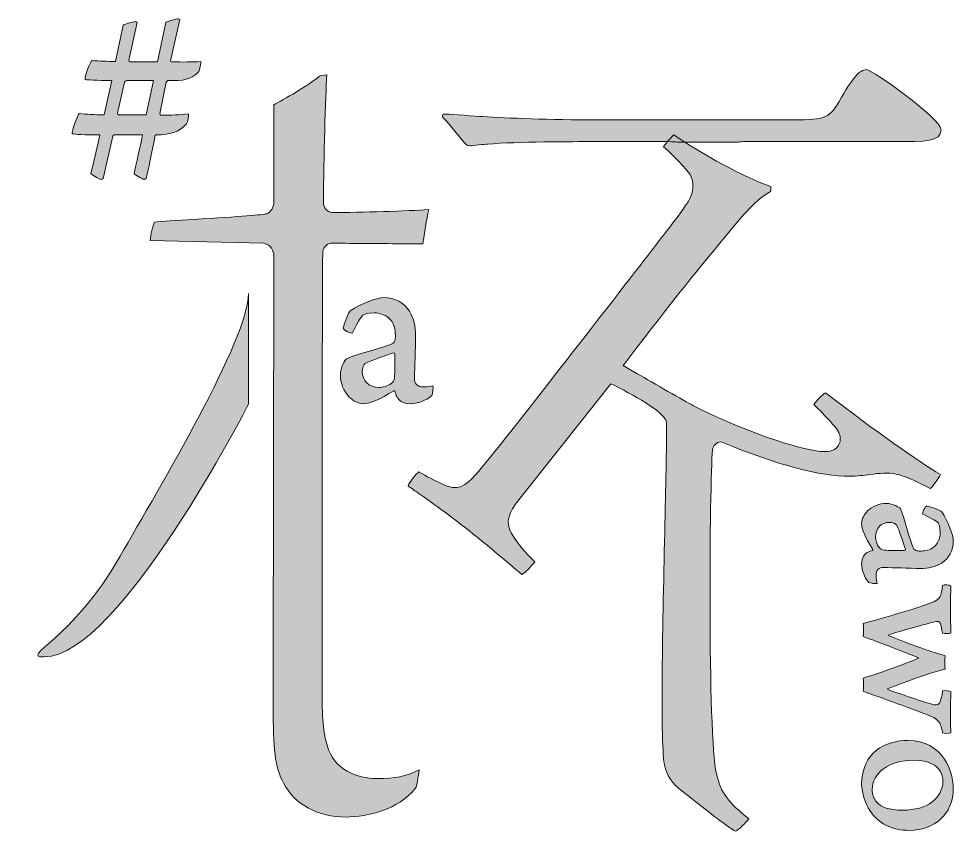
# Model space of a CAD drawing. Header units: inches. Extents: x 60.8 to 149.6, y 109.1 to 186.3.
import ezdxf

# ---------------------------------------------------------------- set-up
doc = ezdxf.new("R2010")
doc.units = ezdxf.units.IN
doc.header["$MEASUREMENT"] = 0
doc.layers.add('レイヤー 2', color=7, linetype='Continuous')

# ---------------------------------------------------------------- blocks, each defined once
blk = doc.blocks.new('block 5')
at = {"layer": 'レイヤー 2', "true_color": 0x676767}
h = blk.add_hatch(color=251, dxfattribs=at)
h.dxf.hatch_style = 2
edge = h.paths.add_edge_path()
edge.add_spline(control_points=[(96.324, 157.503), (95.953, 158.087), (95.229, 158.366), (94.599, 158.366), (93.97, 158.366), (93.619, 158.203), (93.549, 158.133), (93.269, 157.9), (92.896, 157.106), (92.569, 156.453), (92.478, 156.336), (91.636, 156.733), (91.683, 156.943), (91.777, 157.339), (92.15, 158.414), (92.335, 158.553), (93.339, 159.206), (94.902, 159.812), (95.509, 159.812), (96.604, 159.812), (97.445, 159.3), (97.958, 158.53), (98.401, 157.806), (98.54, 157.106), (98.54, 156.174), (98.54, 154.984), (98.448, 153.165), (98.448, 152.185), (98.448, 151.65), (98.657, 151.322), (99.357, 151.322), (99.706, 151.322), (99.894, 151.368), (100.197, 151.439), (100.22, 151.322), (100.175, 150.622), (100.081, 150.529), (99.52, 149.968), (98.633, 149.735), (98.051, 149.735), (97.327, 149.735), (96.908, 150.064), (96.768, 150.413), (96.675, 150.552), (96.628, 150.763), (96.581, 150.925), (96.581, 150.949), (96.487, 150.971), (96.465, 150.949), (95.135, 150.132), (94.271, 149.735), (93.549, 149.735), (93.105, 149.735), (92.615, 150.016), (92.218, 150.389), (91.708, 150.925), (91.403, 151.672), (91.403, 152.489), (91.403, 153.142), (91.846, 153.888), (91.941, 153.98), (92.827, 154.425), (95.462, 154.984), (96.419, 155.475), (96.465, 155.497), (96.558, 155.637), (96.581, 155.708), (96.629, 155.846), (96.629, 156.058), (96.629, 156.104), (96.629, 156.547), (96.604, 157.06), (96.324, 157.503)], knot_values=[0, 0, 0, 0, 1, 1, 1, 2, 2, 2, 3, 3, 3, 4, 4, 4, 5, 5, 5, 6, 6, 6, 7, 7, 7, 8, 8, 8, 9, 9, 9, 10, 10, 10, 11, 11, 11, 12, 12, 12, 13, 13, 13, 14, 14, 14, 15, 15, 15, 16, 16, 16, 17, 17, 17, 18, 18, 18, 19, 19, 19, 20, 20, 20, 21, 21, 21, 22, 22, 22, 23, 23, 23, 24, 24, 24, 24], degree=3, periodic=1)
edge = h.paths.add_edge_path()
edge.add_spline(control_points=[(96.441, 154.563), (95.789, 154.308), (94.297, 153.864), (93.761, 153.561), (93.644, 153.515), (93.48, 153.072), (93.48, 152.791), (93.48, 151.929), (94.086, 151.275), (95.113, 151.275), (95.392, 151.275), (95.928, 151.415), (96.232, 151.65), (96.441, 151.788), (96.488, 151.952), (96.535, 152.232), (96.582, 152.536), (96.582, 154.028), (96.582, 154.446), (96.582, 154.472), (96.513, 154.589), (96.441, 154.563)], knot_values=[0, 0, 0, 0, 1, 1, 1, 2, 2, 2, 3, 3, 3, 4, 4, 4, 5, 5, 5, 6, 6, 6, 7, 7, 7, 7], degree=3, periodic=1)
at = {"layer": 'レイヤー 2', "lineweight": 0}
for points, knots in [([(96.324, 157.503), (95.953, 158.087), (95.229, 158.366), (94.599, 158.366), (93.97, 158.366), (93.619, 158.203), (93.549, 158.133), (93.269, 157.9), (92.896, 157.106), (92.569, 156.453), (92.478, 156.336), (91.636, 156.733), (91.683, 156.943), (91.777, 157.339), (92.15, 158.414), (92.335, 158.553), (93.339, 159.206), (94.902, 159.812), (95.509, 159.812), (96.604, 159.812), (97.445, 159.3), (97.958, 158.53), (98.401, 157.806), (98.54, 157.106), (98.54, 156.174), (98.54, 154.984), (98.448, 153.165), (98.448, 152.185), (98.448, 151.65), (98.657, 151.322), (99.357, 151.322), (99.706, 151.322), (99.894, 151.368), (100.197, 151.439), (100.22, 151.322), (100.175, 150.622), (100.081, 150.529), (99.52, 149.968), (98.633, 149.735), (98.051, 149.735), (97.327, 149.735), (96.908, 150.064), (96.768, 150.413), (96.675, 150.552), (96.628, 150.763), (96.581, 150.925), (96.581, 150.949), (96.487, 150.971), (96.465, 150.949), (95.135, 150.132), (94.271, 149.735), (93.549, 149.735), (93.105, 149.735), (92.615, 150.016), (92.218, 150.389), (91.708, 150.925), (91.403, 151.672), (91.403, 152.489), (91.403, 153.142), (91.846, 153.888), (91.941, 153.98), (92.827, 154.425), (95.462, 154.984), (96.419, 155.475), (96.465, 155.497), (96.558, 155.637), (96.581, 155.708), (96.629, 155.846), (96.629, 156.058), (96.629, 156.104), (96.629, 156.547), (96.604, 157.06), (96.324, 157.503)], [0, 0, 0, 0, 1, 1, 1, 2, 2, 2, 3, 3, 3, 4, 4, 4, 5, 5, 5, 6, 6, 6, 7, 7, 7, 8, 8, 8, 9, 9, 9, 10, 10, 10, 11, 11, 11, 12, 12, 12, 13, 13, 13, 14, 14, 14, 15, 15, 15, 16, 16, 16, 17, 17, 17, 18, 18, 18, 19, 19, 19, 20, 20, 20, 21, 21, 21, 22, 22, 22, 23, 23, 23, 24, 24, 24, 24]), ([(96.441, 154.563), (95.789, 154.308), (94.297, 153.864), (93.761, 153.561), (93.644, 153.515), (93.48, 153.072), (93.48, 152.791), (93.48, 151.929), (94.086, 151.275), (95.113, 151.275), (95.392, 151.275), (95.928, 151.415), (96.232, 151.65), (96.441, 151.788), (96.488, 151.952), (96.535, 152.232), (96.582, 152.536), (96.582, 154.028), (96.582, 154.446), (96.582, 154.472), (96.513, 154.589), (96.441, 154.563)], [0, 0, 0, 0, 1, 1, 1, 2, 2, 2, 3, 3, 3, 4, 4, 4, 5, 5, 5, 6, 6, 6, 7, 7, 7, 7])]:
    blk.add_open_spline(points, degree=3, knots=knots, dxfattribs=at)
blk = doc.blocks.new('block 6')
at = {"layer": 'レイヤー 2', "true_color": 0x676767}
h = blk.add_hatch(color=251, dxfattribs=at)
h.dxf.hatch_style = 2
edge = h.paths.add_edge_path()
edge.add_spline(control_points=[(74.836, 185.948), (74.917, 186.028), (75.857, 186.27), (75.992, 186.297), (76.018, 186.297), (76.125, 186.244), (76.153, 186.216), (76.153, 186.216), (75.267, 182.297), (75.267, 182.297), (75.267, 182.242), (75.32, 182.189), (75.374, 182.189), (76.422, 182.189), (77.441, 182.162), (78.141, 182.242), (78.166, 182.135), (78.032, 181.41), (77.953, 181.276), (77.199, 180.47), (76.501, 180.416), (75.024, 180.416), (74.971, 180.416), (74.891, 180.336), (74.863, 180.282), (74.863, 180.282), (74.246, 177.275), (74.246, 177.275), (74.246, 177.22), (74.3, 177.14), (74.353, 177.14), (75.321, 177.14), (76.206, 177.14), (76.985, 177.275), (77.011, 177.195), (76.904, 176.469), (76.798, 176.309), (76.018, 175.476), (75.239, 175.288), (73.897, 175.26), (73.843, 175.26), (73.79, 175.179), (73.79, 175.126), (73.575, 173.999), (73.092, 171.663), (72.957, 171.126), (72.93, 171.044), (72.796, 171.044), (72.742, 171.044), (72.662, 171.044), (71.83, 171.5), (71.802, 171.582), (71.964, 172.333), (72.446, 174.402), (72.608, 175.26), (72.608, 175.26), (69.923, 175.26), (69.923, 175.26), (69.869, 175.26), (69.789, 175.206), (69.789, 175.153), (69.789, 175.153), (68.875, 171.125), (68.875, 171.125), (68.849, 171.07), (68.687, 171.018), (68.66, 171.018), (68.499, 171.07), (67.749, 171.5), (67.694, 171.581), (67.963, 172.656), (68.31, 174.105), (68.554, 175.259), (67.05, 175.259), (66.191, 175.314), (65.922, 175.368), (65.842, 175.556), (66.458, 177.22), (66.593, 177.301), (67.238, 177.22), (68.071, 177.167), (68.957, 177.167), (68.957, 177.167), (69.681, 180.416), (69.681, 180.416), (69.064, 180.416), (67.453, 180.469), (67.157, 180.524), (67.076, 180.765), (67.613, 182.242), (67.829, 182.322), (68.499, 182.268), (69.252, 182.242), (70.03, 182.242), (70.03, 182.242), (70.755, 185.679), (70.755, 185.679), (70.755, 185.732), (71.777, 186.028), (71.883, 186.028), (71.91, 186.028), (72.071, 185.974), (72.098, 185.921), (72.098, 185.921), (71.32, 182.35), (71.32, 182.35), (71.32, 182.269), (71.373, 182.242), (71.427, 182.215), (71.427, 182.215), (74.031, 182.188), (74.031, 182.188), (74.031, 182.188), (74.836, 185.948), (74.836, 185.948)], knot_values=[0, 0, 0, 0, 1, 1, 1, 2, 2, 2, 3, 3, 3, 4, 4, 4, 5, 5, 5, 6, 6, 6, 7, 7, 7, 8, 8, 8, 9, 9, 9, 10, 10, 10, 11, 11, 11, 12, 12, 12, 13, 13, 13, 14, 14, 14, 15, 15, 15, 16, 16, 16, 17, 17, 17, 18, 18, 18, 19, 19, 19, 20, 20, 20, 21, 21, 21, 22, 22, 22, 23, 23, 23, 24, 24, 24, 25, 25, 25, 26, 26, 26, 27, 27, 27, 28, 28, 28, 29, 29, 29, 30, 30, 30, 31, 31, 31, 32, 32, 32, 33, 33, 33, 34, 34, 34, 35, 35, 35, 36, 36, 36, 37, 37, 37, 38, 38, 38, 38], degree=3, periodic=1)
edge = h.paths.add_edge_path()
edge.add_spline(control_points=[(71.104, 180.416), (71.023, 180.416), (70.916, 180.309), (70.89, 180.255), (70.89, 180.255), (70.245, 177.328), (70.245, 177.328), (70.245, 177.301), (70.272, 177.167), (70.326, 177.167), (70.326, 177.167), (72.957, 177.167), (72.957, 177.167), (72.957, 177.167), (73.656, 180.416), (73.656, 180.416), (73.656, 180.416), (71.104, 180.416), (71.104, 180.416), (71.104, 180.416), (71.104, 180.416), (71.104, 180.416)], knot_values=[0, 0, 0, 0, 1, 1, 1, 2, 2, 2, 3, 3, 3, 4, 4, 4, 5, 5, 5, 6, 6, 6, 7, 7, 7, 7], degree=3, periodic=1)
at = {"layer": 'レイヤー 2', "lineweight": 0}
for points, knots in [([(74.836, 185.948), (74.917, 186.028), (75.857, 186.27), (75.992, 186.297), (76.018, 186.297), (76.125, 186.244), (76.153, 186.216), (76.153, 186.216), (75.267, 182.297), (75.267, 182.297), (75.267, 182.242), (75.32, 182.189), (75.374, 182.189), (76.422, 182.189), (77.441, 182.162), (78.141, 182.242), (78.166, 182.135), (78.032, 181.41), (77.953, 181.276), (77.199, 180.47), (76.501, 180.416), (75.024, 180.416), (74.971, 180.416), (74.891, 180.336), (74.863, 180.282), (74.863, 180.282), (74.246, 177.275), (74.246, 177.275), (74.246, 177.22), (74.3, 177.14), (74.353, 177.14), (75.321, 177.14), (76.206, 177.14), (76.985, 177.275), (77.011, 177.195), (76.904, 176.469), (76.798, 176.309), (76.018, 175.476), (75.239, 175.288), (73.897, 175.26), (73.843, 175.26), (73.79, 175.179), (73.79, 175.126), (73.575, 173.999), (73.092, 171.663), (72.957, 171.126), (72.93, 171.044), (72.796, 171.044), (72.742, 171.044), (72.662, 171.044), (71.83, 171.5), (71.802, 171.582), (71.964, 172.333), (72.446, 174.402), (72.608, 175.26), (72.608, 175.26), (69.923, 175.26), (69.923, 175.26), (69.869, 175.26), (69.789, 175.206), (69.789, 175.153), (69.789, 175.153), (68.875, 171.125), (68.875, 171.125), (68.849, 171.07), (68.687, 171.018), (68.66, 171.018), (68.499, 171.07), (67.749, 171.5), (67.694, 171.581), (67.963, 172.656), (68.31, 174.105), (68.554, 175.259), (67.05, 175.259), (66.191, 175.314), (65.922, 175.368), (65.842, 175.556), (66.458, 177.22), (66.593, 177.301), (67.238, 177.22), (68.071, 177.167), (68.957, 177.167), (68.957, 177.167), (69.681, 180.416), (69.681, 180.416), (69.064, 180.416), (67.453, 180.469), (67.157, 180.524), (67.076, 180.765), (67.613, 182.242), (67.829, 182.322), (68.499, 182.268), (69.252, 182.242), (70.03, 182.242), (70.03, 182.242), (70.755, 185.679), (70.755, 185.679), (70.755, 185.732), (71.777, 186.028), (71.883, 186.028), (71.91, 186.028), (72.071, 185.974), (72.098, 185.921), (72.098, 185.921), (71.32, 182.35), (71.32, 182.35), (71.32, 182.269), (71.373, 182.242), (71.427, 182.215), (71.427, 182.215), (74.031, 182.188), (74.031, 182.188), (74.031, 182.188), (74.836, 185.948), (74.836, 185.948)], [0, 0, 0, 0, 1, 1, 1, 2, 2, 2, 3, 3, 3, 4, 4, 4, 5, 5, 5, 6, 6, 6, 7, 7, 7, 8, 8, 8, 9, 9, 9, 10, 10, 10, 11, 11, 11, 12, 12, 12, 13, 13, 13, 14, 14, 14, 15, 15, 15, 16, 16, 16, 17, 17, 17, 18, 18, 18, 19, 19, 19, 20, 20, 20, 21, 21, 21, 22, 22, 22, 23, 23, 23, 24, 24, 24, 25, 25, 25, 26, 26, 26, 27, 27, 27, 28, 28, 28, 29, 29, 29, 30, 30, 30, 31, 31, 31, 32, 32, 32, 33, 33, 33, 34, 34, 34, 35, 35, 35, 36, 36, 36, 37, 37, 37, 38, 38, 38, 38]), ([(71.104, 180.416), (71.023, 180.416), (70.916, 180.309), (70.89, 180.255), (70.89, 180.255), (70.245, 177.328), (70.245, 177.328), (70.245, 177.301), (70.272, 177.167), (70.326, 177.167), (70.326, 177.167), (72.957, 177.167), (72.957, 177.167), (72.957, 177.167), (73.656, 180.416), (73.656, 180.416), (73.656, 180.416), (71.104, 180.416), (71.104, 180.416), (71.104, 180.416), (71.104, 180.416), (71.104, 180.416)], [0, 0, 0, 0, 1, 1, 1, 2, 2, 2, 3, 3, 3, 4, 4, 4, 5, 5, 5, 6, 6, 6, 7, 7, 7, 7])]:
    blk.add_open_spline(points, degree=3, knots=knots, dxfattribs=at)
blk = doc.blocks.new('block 8')
at = {"layer": 'レイヤー 2', "true_color": 0x676767}
h = blk.add_hatch(color=251, dxfattribs=at)
h.dxf.hatch_style = 2
edge = h.paths.add_edge_path()
edge.add_spline(control_points=[(147.634, 136.009), (148.138, 136.331), (148.381, 136.955), (148.381, 137.499), (148.381, 138.043), (148.24, 138.347), (148.18, 138.407), (147.978, 138.65), (147.292, 138.97), (146.726, 139.253), (146.628, 139.335), (146.97, 140.058), (147.15, 140.019), (147.493, 139.939), (148.421, 139.616), (148.541, 139.456), (149.106, 138.589), (149.63, 137.237), (149.63, 136.713), (149.63, 135.766), (149.185, 135.04), (148.523, 134.596), (147.898, 134.214), (147.292, 134.093), (146.486, 134.093), (145.458, 134.093), (143.885, 134.173), (143.037, 134.173), (142.575, 134.173), (142.294, 133.994), (142.294, 133.387), (142.294, 133.086), (142.332, 132.924), (142.394, 132.663), (142.294, 132.641), (141.689, 132.681), (141.608, 132.763), (141.125, 133.246), (140.923, 134.013), (140.923, 134.516), (140.923, 135.142), (141.205, 135.504), (141.507, 135.626), (141.627, 135.706), (141.81, 135.745), (141.951, 135.788), (141.971, 135.788), (141.99, 135.868), (141.971, 135.888), (141.266, 137.039), (140.923, 137.781), (140.923, 138.408), (140.923, 138.792), (141.165, 139.214), (141.487, 139.556), (141.951, 139.998), (142.596, 140.263), (143.302, 140.263), (143.867, 140.263), (144.51, 139.879), (144.591, 139.799), (144.976, 139.032), (145.458, 136.755), (145.882, 135.929), (145.901, 135.888), (146.022, 135.805), (146.083, 135.789), (146.203, 135.745), (146.384, 135.745), (146.425, 135.745), (146.808, 135.744), (147.252, 135.766), (147.634, 136.009)], knot_values=[0, 0, 0, 0, 1, 1, 1, 2, 2, 2, 3, 3, 3, 4, 4, 4, 5, 5, 5, 6, 6, 6, 7, 7, 7, 8, 8, 8, 9, 9, 9, 10, 10, 10, 11, 11, 11, 12, 12, 12, 13, 13, 13, 14, 14, 14, 15, 15, 15, 16, 16, 16, 17, 17, 17, 18, 18, 18, 19, 19, 19, 20, 20, 20, 21, 21, 21, 22, 22, 22, 23, 23, 23, 24, 24, 24, 24], degree=3, periodic=1)
edge = h.paths.add_edge_path()
edge.add_spline(control_points=[(145.095, 135.909), (144.873, 136.472), (144.491, 137.762), (144.227, 138.225), (144.187, 138.324), (143.804, 138.468), (143.563, 138.468), (142.818, 138.468), (142.253, 137.943), (142.253, 137.057), (142.253, 136.815), (142.373, 136.351), (142.575, 136.086), (142.695, 135.909), (142.836, 135.868), (143.08, 135.827), (143.34, 135.788), (144.632, 135.788), (144.994, 135.788), (145.013, 135.787), (145.117, 135.848), (145.095, 135.909)], knot_values=[0, 0, 0, 0, 1, 1, 1, 2, 2, 2, 3, 3, 3, 4, 4, 4, 5, 5, 5, 6, 6, 6, 7, 7, 7, 7], degree=3, periodic=1)
h = blk.add_hatch(color=251, dxfattribs=at)
h.dxf.hatch_style = 2
edge = h.paths.add_edge_path()
edge.add_spline(control_points=[(149.409, 132.418), (149.409, 132.098), (149.348, 131.129), (149.348, 130.302), (149.348, 129.515), (149.388, 128.386), (149.409, 127.985), (149.327, 127.883), (148.763, 127.864), (148.603, 127.944), (148.541, 128.267), (148.462, 128.731), (148.421, 128.871), (148.32, 129.073), (148.138, 129.073), (148.038, 129.054), (147.111, 128.853), (144.369, 128.085), (143.482, 127.784), (143.461, 127.762), (143.461, 127.723), (143.502, 127.701), (144.976, 127.097), (147.372, 126.211), (148.843, 125.786), (148.806, 125.465), (148.824, 124.798), (148.864, 124.535), (148.34, 124.417), (147.775, 124.237), (147.131, 124.033), (145.64, 123.531), (143.847, 122.844), (143.401, 122.683), (143.401, 122.642), (143.382, 122.622), (143.423, 122.581), (144.51, 122.2), (147.171, 121.273), (147.818, 121.151), (148.119, 121.129), (148.259, 121.091), (148.4, 121.474), (148.481, 121.734), (148.541, 121.935), (148.603, 122.462), (148.806, 122.52), (149.287, 122.482), (149.409, 122.36), (149.409, 122.057), (149.348, 121.008), (149.348, 120.547), (149.348, 119.537), (149.369, 118.872), (149.409, 118.49), (149.268, 118.388), (148.745, 118.408), (148.603, 118.49), (148.541, 118.891), (148.501, 118.995), (148.421, 119.216), (148.219, 119.719), (147.876, 119.879), (147.493, 120.062), (146.325, 120.525), (142.394, 121.957), (141.063, 122.421), (141.124, 122.744), (141.104, 123.429), (141.063, 123.672), (142.351, 124.033), (145.819, 125.325), (146.285, 125.546), (146.324, 125.565), (146.285, 125.645), (146.264, 125.645), (144.954, 126.128), (142.755, 127.036), (141.063, 127.621), (141.104, 127.905), (141.124, 128.588), (141.063, 128.871), (142.656, 129.275), (146.163, 130.302), (147.332, 130.768), (147.996, 131.006), (148.299, 131.149), (148.441, 131.552), (148.501, 131.792), (148.562, 132.076), (148.603, 132.46), (148.745, 132.581), (149.287, 132.539), (149.409, 132.418)], knot_values=[0, 0, 0, 0, 1, 1, 1, 2, 2, 2, 3, 3, 3, 4, 4, 4, 5, 5, 5, 6, 6, 6, 7, 7, 7, 8, 8, 8, 9, 9, 9, 10, 10, 10, 11, 11, 11, 12, 12, 12, 13, 13, 13, 14, 14, 14, 15, 15, 15, 16, 16, 16, 17, 17, 17, 18, 18, 18, 19, 19, 19, 20, 20, 20, 21, 21, 21, 22, 22, 22, 23, 23, 23, 24, 24, 24, 25, 25, 25, 26, 26, 26, 27, 27, 27, 28, 28, 28, 29, 29, 29, 30, 30, 30, 31, 31, 31, 31], degree=3, periodic=1)
h = blk.add_hatch(color=251, dxfattribs=at)
h.dxf.hatch_style = 2
edge = h.paths.add_edge_path()
edge.add_spline(control_points=[(145.479, 109.214), (143.825, 109.214), (142.515, 109.86), (141.689, 111.108), (141.326, 111.692), (140.923, 112.722), (140.923, 113.589), (140.923, 116.633), (143.199, 117.761), (145.337, 117.761), (146.971, 117.761), (148.078, 117.035), (148.806, 115.968), (149.269, 115.22), (149.63, 114.215), (149.63, 113.205), (149.63, 110.726), (147.775, 109.214), (145.479, 109.214)], knot_values=[0, 0, 0, 0, 1, 1, 1, 2, 2, 2, 3, 3, 3, 4, 4, 4, 5, 5, 5, 6, 6, 6, 6], degree=3, periodic=1)
edge = h.paths.add_edge_path()
edge.add_spline(control_points=[(148.381, 114.836), (148.057, 115.361), (147.372, 115.869), (145.882, 115.869), (143.461, 115.869), (141.93, 114.638), (141.93, 113.084), (141.93, 112.642), (142.052, 112.239), (142.352, 111.894), (142.738, 111.433), (143.522, 111.129), (144.812, 111.129), (147.191, 111.129), (148.642, 112.3), (148.642, 113.912), (148.642, 114.232), (148.562, 114.577), (148.381, 114.836)], knot_values=[0, 0, 0, 0, 1, 1, 1, 2, 2, 2, 3, 3, 3, 4, 4, 4, 5, 5, 5, 6, 6, 6, 6], degree=3, periodic=1)
at = {"layer": 'レイヤー 2', "lineweight": 0}
for points, knots in [([(147.634, 136.009), (148.138, 136.331), (148.381, 136.955), (148.381, 137.499), (148.381, 138.043), (148.24, 138.347), (148.18, 138.407), (147.978, 138.65), (147.292, 138.97), (146.726, 139.253), (146.628, 139.335), (146.97, 140.058), (147.15, 140.019), (147.493, 139.939), (148.421, 139.616), (148.541, 139.456), (149.106, 138.589), (149.63, 137.237), (149.63, 136.713), (149.63, 135.766), (149.185, 135.04), (148.523, 134.596), (147.898, 134.214), (147.292, 134.093), (146.486, 134.093), (145.458, 134.093), (143.885, 134.173), (143.037, 134.173), (142.575, 134.173), (142.294, 133.994), (142.294, 133.387), (142.294, 133.086), (142.332, 132.924), (142.394, 132.663), (142.294, 132.641), (141.689, 132.681), (141.608, 132.763), (141.125, 133.246), (140.923, 134.013), (140.923, 134.516), (140.923, 135.142), (141.205, 135.504), (141.507, 135.626), (141.627, 135.706), (141.81, 135.745), (141.951, 135.788), (141.971, 135.788), (141.99, 135.868), (141.971, 135.888), (141.266, 137.039), (140.923, 137.781), (140.923, 138.408), (140.923, 138.792), (141.165, 139.214), (141.487, 139.556), (141.951, 139.998), (142.596, 140.263), (143.302, 140.263), (143.867, 140.263), (144.51, 139.879), (144.591, 139.799), (144.976, 139.032), (145.458, 136.755), (145.882, 135.929), (145.901, 135.888), (146.022, 135.805), (146.083, 135.789), (146.203, 135.745), (146.384, 135.745), (146.425, 135.745), (146.808, 135.744), (147.252, 135.766), (147.634, 136.009)], [0, 0, 0, 0, 1, 1, 1, 2, 2, 2, 3, 3, 3, 4, 4, 4, 5, 5, 5, 6, 6, 6, 7, 7, 7, 8, 8, 8, 9, 9, 9, 10, 10, 10, 11, 11, 11, 12, 12, 12, 13, 13, 13, 14, 14, 14, 15, 15, 15, 16, 16, 16, 17, 17, 17, 18, 18, 18, 19, 19, 19, 20, 20, 20, 21, 21, 21, 22, 22, 22, 23, 23, 23, 24, 24, 24, 24]), ([(145.095, 135.909), (144.873, 136.472), (144.491, 137.762), (144.227, 138.225), (144.187, 138.324), (143.804, 138.468), (143.563, 138.468), (142.818, 138.468), (142.253, 137.943), (142.253, 137.057), (142.253, 136.815), (142.373, 136.351), (142.575, 136.086), (142.695, 135.909), (142.836, 135.868), (143.08, 135.827), (143.34, 135.788), (144.632, 135.788), (144.994, 135.788), (145.013, 135.787), (145.117, 135.848), (145.095, 135.909)], [0, 0, 0, 0, 1, 1, 1, 2, 2, 2, 3, 3, 3, 4, 4, 4, 5, 5, 5, 6, 6, 6, 7, 7, 7, 7]), ([(149.409, 132.418), (149.409, 132.098), (149.348, 131.129), (149.348, 130.302), (149.348, 129.515), (149.388, 128.386), (149.409, 127.985), (149.327, 127.883), (148.763, 127.864), (148.603, 127.944), (148.541, 128.267), (148.462, 128.731), (148.421, 128.871), (148.32, 129.073), (148.138, 129.073), (148.038, 129.054), (147.111, 128.853), (144.369, 128.085), (143.482, 127.784), (143.461, 127.762), (143.461, 127.723), (143.502, 127.701), (144.976, 127.097), (147.372, 126.211), (148.843, 125.786), (148.806, 125.465), (148.824, 124.798), (148.864, 124.535), (148.34, 124.417), (147.775, 124.237), (147.131, 124.033), (145.64, 123.531), (143.847, 122.844), (143.401, 122.683), (143.401, 122.642), (143.382, 122.622), (143.423, 122.581), (144.51, 122.2), (147.171, 121.273), (147.818, 121.151), (148.119, 121.129), (148.259, 121.091), (148.4, 121.474), (148.481, 121.734), (148.541, 121.935), (148.603, 122.462), (148.806, 122.52), (149.287, 122.482), (149.409, 122.36), (149.409, 122.057), (149.348, 121.008), (149.348, 120.547), (149.348, 119.537), (149.369, 118.872), (149.409, 118.49), (149.268, 118.388), (148.745, 118.408), (148.603, 118.49), (148.541, 118.891), (148.501, 118.995), (148.421, 119.216), (148.219, 119.719), (147.876, 119.879), (147.493, 120.062), (146.325, 120.525), (142.394, 121.957), (141.063, 122.421), (141.124, 122.744), (141.104, 123.429), (141.063, 123.672), (142.351, 124.033), (145.819, 125.325), (146.285, 125.546), (146.324, 125.565), (146.285, 125.645), (146.264, 125.645), (144.954, 126.128), (142.755, 127.036), (141.063, 127.621), (141.104, 127.905), (141.124, 128.588), (141.063, 128.871), (142.656, 129.275), (146.163, 130.302), (147.332, 130.768), (147.996, 131.006), (148.299, 131.149), (148.441, 131.552), (148.501, 131.792), (148.562, 132.076), (148.603, 132.46), (148.745, 132.581), (149.287, 132.539), (149.409, 132.418)], [0, 0, 0, 0, 1, 1, 1, 2, 2, 2, 3, 3, 3, 4, 4, 4, 5, 5, 5, 6, 6, 6, 7, 7, 7, 8, 8, 8, 9, 9, 9, 10, 10, 10, 11, 11, 11, 12, 12, 12, 13, 13, 13, 14, 14, 14, 15, 15, 15, 16, 16, 16, 17, 17, 17, 18, 18, 18, 19, 19, 19, 20, 20, 20, 21, 21, 21, 22, 22, 22, 23, 23, 23, 24, 24, 24, 25, 25, 25, 26, 26, 26, 27, 27, 27, 28, 28, 28, 29, 29, 29, 30, 30, 30, 31, 31, 31, 31]), ([(145.479, 109.214), (143.825, 109.214), (142.515, 109.86), (141.689, 111.108), (141.326, 111.692), (140.923, 112.722), (140.923, 113.589), (140.923, 116.633), (143.199, 117.761), (145.337, 117.761), (146.971, 117.761), (148.078, 117.035), (148.806, 115.968), (149.269, 115.22), (149.63, 114.215), (149.63, 113.205), (149.63, 110.726), (147.775, 109.214), (145.479, 109.214)], [0, 0, 0, 0, 1, 1, 1, 2, 2, 2, 3, 3, 3, 4, 4, 4, 5, 5, 5, 6, 6, 6, 6]), ([(148.381, 114.836), (148.057, 115.361), (147.372, 115.869), (145.882, 115.869), (143.461, 115.869), (141.93, 114.638), (141.93, 113.084), (141.93, 112.642), (142.052, 112.239), (142.352, 111.894), (142.738, 111.433), (143.522, 111.129), (144.812, 111.129), (147.191, 111.129), (148.642, 112.3), (148.642, 113.912), (148.642, 114.232), (148.562, 114.577), (148.381, 114.836)], [0, 0, 0, 0, 1, 1, 1, 2, 2, 2, 3, 3, 3, 4, 4, 4, 5, 5, 5, 6, 6, 6, 6])]:
    blk.add_open_spline(points, degree=3, knots=knots, dxfattribs=at)
blk = doc.blocks.new('block 7')
at = {"layer": 'レイヤー 2'}
blk.add_blockref('block 8', (0, 0), dxfattribs=at)
blk = doc.blocks.new('block 4')
at = {"layer": 'レイヤー 2', "true_color": 0x676767}
h = blk.add_hatch(color=251, dxfattribs=at)
h.dxf.hatch_style = 2
edge = h.paths.add_edge_path()
edge.add_spline(control_points=[(129.958, 174.624), (129.958, 174.624), (144.181, 174.624), (144.181, 174.624), (146.882, 174.624), (148.471, 174.624), (148.471, 175.735), (148.471, 176.849), (141.878, 181.458), (141.399, 181.458), (140.685, 181.458), (140.049, 180.661), (138.779, 178.437), (137.744, 176.688), (137.347, 176.688), (133.772, 176.688), (133.772, 176.688), (115.814, 176.688), (115.814, 176.688), (111.284, 176.688), (107.232, 176.849), (104.928, 177.006), (104.372, 177.006), (101.908, 177.245), (101.43, 177.245), (101.352, 177.245), (101.113, 177.245), (101.113, 177.087), (101.113, 176.927), (101.113, 176.927), (101.511, 176.532), (101.511, 176.532), (103.021, 174.702), (103.021, 174.702), (103.259, 174.386), (103.418, 174.225), (103.736, 174.225), (103.974, 174.225), (105.167, 174.386), (105.404, 174.386), (108.185, 174.623), (113.51, 174.623), (115.417, 174.623), (115.417, 174.623), (122.648, 174.623), (122.648, 174.623), (122.947, 174.623), (123.207, 174.604), (123.443, 174.569), (123.443, 174.569), (129.189, 174.569), (129.189, 174.569), (129.336, 174.619), (129.575, 174.624), (129.958, 174.624)], knot_values=[0, 0, 0, 0, 1, 1, 1, 2, 2, 2, 3, 3, 3, 4, 4, 4, 5, 5, 5, 6, 6, 6, 7, 7, 7, 8, 8, 8, 9, 9, 9, 10, 10, 10, 11, 11, 11, 12, 12, 12, 13, 13, 13, 14, 14, 14, 15, 15, 15, 16, 16, 16, 17, 17, 17, 18, 18, 18, 18], degree=3, periodic=1)
h = blk.add_hatch(color=251, dxfattribs=at)
h.dxf.hatch_style = 2
edge = h.paths.add_edge_path()
edge.add_spline(control_points=[(90.628, 167.888), (90.131, 167.888), (89.796, 168.389), (89.796, 168.855), (89.796, 172.988), (90.012, 178.953), (90.104, 180.953), (89.749, 180.946), (89.492, 180.892), (89.426, 180.853), (88.432, 179.985), (85.907, 178.577), (85.081, 178.126), (85.081, 178.126), (85.081, 168.855), (85.081, 168.855), (85.081, 168.381), (84.762, 167.899), (84.407, 167.782), (84.407, 167.782), (84.407, 167.781), (84.407, 167.781), (84.039, 167.659), (82.057, 167.519), (77.454, 167.231), (75.878, 167.132), (74.379, 167.039), (73.757, 166.983), (73.58, 166.636), (73.387, 165.789), (73.326, 165.223), (73.326, 165.223), (84.128, 164.97), (84.128, 164.97), (84.811, 164.84), (85.081, 164.211), (85.081, 163.804), (85.081, 162.604), (85.068, 154.585), (85.054, 145.792), (85.035, 135.117), (85.016, 123.299), (85.016, 121.151), (85.016, 116.873), (85.153, 115.285), (86.02, 113.675), (87.098, 111.646), (89.261, 110.483), (91.959, 110.483), (93.981, 110.483), (96.918, 111.199), (98.548, 113.222), (98.654, 113.408), (98.816, 114.312), (98.877, 114.955), (97.588, 114.321), (96.602, 114.134), (94.885, 114.134), (93.003, 114.134), (90.769, 114.965), (90.144, 117.298), (89.785, 118.449), (89.661, 119.879), (89.661, 122.942), (89.661, 129.4), (89.666, 161.737), (89.73, 164.149), (89.73, 164.41), (90.085, 164.97), (90.498, 164.97), (92.167, 164.97), (94.684, 164.945), (96.708, 164.926), (97.745, 164.916), (98.652, 164.909), (99.249, 164.904), (99.352, 165.92), (99.6, 167.219), (99.804, 168.169), (97.845, 168.042), (93.323, 167.888), (90.628, 167.888)], knot_values=[0, 0, 0, 0, 1, 1, 1, 2, 2, 2, 3, 3, 3, 4, 4, 4, 5, 5, 5, 6, 6, 6, 7, 7, 7, 8, 8, 8, 9, 9, 9, 10, 10, 10, 11, 11, 11, 12, 12, 12, 13, 13, 13, 14, 14, 14, 15, 15, 15, 16, 16, 16, 17, 17, 17, 18, 18, 18, 19, 19, 19, 20, 20, 20, 21, 21, 21, 22, 22, 22, 23, 23, 23, 24, 24, 24, 25, 25, 25, 26, 26, 26, 27, 27, 27, 27], degree=3, periodic=1)
h = blk.add_hatch(color=251, dxfattribs=at)
h.dxf.hatch_style = 2
edge = h.paths.add_edge_path()
edge.add_spline(control_points=[(139.805, 142.845), (140.146, 142.848), (140.476, 142.864), (140.792, 142.901), (141.117, 142.937), (141.406, 142.976), (141.67, 143.01), (143.686, 143.275), (144.472, 143.27), (147.432, 141.67), (147.655, 141.838), (148.176, 142.561), (148.401, 143), (146.272, 144.309), (142.408, 146.965), (137.492, 150.782), (137.205, 150.619), (136.622, 150.03), (136.392, 149.657), (137.329, 148.733), (138.124, 147.878), (138.547, 147.339), (138.913, 146.852), (138.924, 146.436), (138.873, 146.171), (138.803, 145.829), (138.587, 145.53), (138.278, 145.35), (138.051, 145.234), (137.79, 145.185), (137.456, 145.183), (135.139, 145.173), (128.83, 147.52), (124.946, 149.546), (124.034, 150.023), (121.159, 151.689), (119.613, 152.582), (119.613, 152.582), (118.261, 153.362), (118.261, 153.362), (118.261, 153.362), (118.609, 153.816), (118.609, 153.816), (123.424, 160.09), (124.615, 161.533), (126.59, 163.923), (127.081, 164.514), (127.619, 165.167), (128.275, 165.966), (129.65, 167.633), (130.953, 169.209), (132.264, 169.873), (132.29, 170.017), (132.309, 170.208), (132.306, 170.348), (130.03, 171.086), (125.611, 173.523), (123.085, 175.27), (122.835, 175.046), (122.328, 174.482), (122.108, 174.138), (123.192, 173.18), (124.239, 172.055), (124.636, 171.497), (125.051, 170.728), (124.972, 169.757), (124.468, 168.97), (123.835, 167.94), (122.101, 165.71), (113.763, 154.994), (113.763, 154.994), (113.372, 154.492), (113.372, 154.492), (111.238, 151.751), (105.572, 144.469), (104.217, 142.94), (103.225, 141.876), (102.49, 141.364), (101.039, 142.131), (100.339, 142.44), (99.606, 142.845), (98.859, 143.27), (98.61, 143.093), (98.005, 142.331), (97.836, 141.93), (98.104, 141.731), (98.412, 141.517), (98.79, 141.253), (99.72, 140.602), (101.123, 139.624), (103.406, 137.847), (104.998, 136.609), (106.349, 135.458), (107.334, 134.618), (107.862, 134.169), (108.305, 133.792), (108.659, 133.508), (108.949, 133.688), (109.59, 134.332), (109.87, 134.715), (108.917, 135.655), (108.271, 136.407), (107.952, 136.956), (107.025, 138.204), (107.271, 139.08), (108.02, 140.153), (108.02, 140.153), (117.096, 151.633), (117.096, 151.633), (117.096, 151.633), (117.462, 151.449), (117.462, 151.449), (119.717, 150.318), (122.403, 148.782), (122.389, 147.886), (122.407, 146.29), (122.325, 142.598), (122.231, 138.32), (122.03, 129.333), (121.756, 117.019), (122.221, 115.279), (122.276, 115.053), (122.585, 113.946), (123.57, 113.179), (123.57, 113.179), (125.166, 111.931), (125.166, 111.931), (126.839, 110.615), (128.184, 109.559), (128.934, 109.127), (129.251, 109.29), (129.914, 109.921), (130.191, 110.307), (128.293, 111.878), (127.565, 112.681), (127.131, 114.587), (126.275, 118.255), (126.484, 142.251), (126.749, 145.363), (126.822, 145.745), (127.142, 146.097), (127.515, 146.098), (127.515, 146.098), (127.737, 146.056), (127.737, 146.056), (132.894, 143.911), (136.955, 142.831), (139.805, 142.845)], knot_values=[0, 0, 0, 0, 1, 1, 1, 2, 2, 2, 3, 3, 3, 4, 4, 4, 5, 5, 5, 6, 6, 6, 7, 7, 7, 8, 8, 8, 9, 9, 9, 10, 10, 10, 11, 11, 11, 12, 12, 12, 13, 13, 13, 14, 14, 14, 15, 15, 15, 16, 16, 16, 17, 17, 17, 18, 18, 18, 19, 19, 19, 20, 20, 20, 21, 21, 21, 22, 22, 22, 23, 23, 23, 24, 24, 24, 25, 25, 25, 26, 26, 26, 27, 27, 27, 28, 28, 28, 29, 29, 29, 30, 30, 30, 31, 31, 31, 32, 32, 32, 33, 33, 33, 34, 34, 34, 35, 35, 35, 36, 36, 36, 37, 37, 37, 38, 38, 38, 39, 39, 39, 40, 40, 40, 41, 41, 41, 42, 42, 42, 43, 43, 43, 44, 44, 44, 45, 45, 45, 46, 46, 46, 47, 47, 47, 48, 48, 48, 49, 49, 49, 49], degree=3, periodic=1)
h = blk.add_hatch(color=251, dxfattribs=at)
h.dxf.hatch_style = 2
edge = h.paths.add_edge_path()
edge.add_spline(control_points=[(82.67, 160.202), (82.67, 160.202), (82.67, 149.684), (82.67, 149.684), (82.67, 149.684), (70.412, 125.744), (63.274, 125.683), (60.843, 125.661), (65.948, 127.291), (70.474, 135.241), (74.237, 141.85), (82.67, 155.835), (82.67, 160.202)], knot_values=[0, 0, 0, 0, 1, 1, 1, 2, 2, 2, 3, 3, 3, 4, 4, 4, 4], degree=3, periodic=1)
at = {"layer": 'レイヤー 2', "lineweight": 0}
for points, knots in [([(129.958, 174.624), (129.958, 174.624), (144.181, 174.624), (144.181, 174.624), (146.882, 174.624), (148.471, 174.624), (148.471, 175.735), (148.471, 176.849), (141.878, 181.458), (141.399, 181.458), (140.685, 181.458), (140.049, 180.661), (138.779, 178.437), (137.744, 176.688), (137.347, 176.688), (133.772, 176.688), (133.772, 176.688), (115.814, 176.688), (115.814, 176.688), (111.284, 176.688), (107.232, 176.849), (104.928, 177.006), (104.372, 177.006), (101.908, 177.245), (101.43, 177.245), (101.352, 177.245), (101.113, 177.245), (101.113, 177.087), (101.113, 176.927), (101.113, 176.927), (101.511, 176.532), (101.511, 176.532), (103.021, 174.702), (103.021, 174.702), (103.259, 174.386), (103.418, 174.225), (103.736, 174.225), (103.974, 174.225), (105.167, 174.386), (105.404, 174.386), (108.185, 174.623), (113.51, 174.623), (115.417, 174.623), (115.417, 174.623), (122.648, 174.623), (122.648, 174.623), (122.947, 174.623), (123.207, 174.604), (123.443, 174.569), (123.443, 174.569), (129.189, 174.569), (129.189, 174.569), (129.336, 174.619), (129.575, 174.624), (129.958, 174.624)], [0, 0, 0, 0, 1, 1, 1, 2, 2, 2, 3, 3, 3, 4, 4, 4, 5, 5, 5, 6, 6, 6, 7, 7, 7, 8, 8, 8, 9, 9, 9, 10, 10, 10, 11, 11, 11, 12, 12, 12, 13, 13, 13, 14, 14, 14, 15, 15, 15, 16, 16, 16, 17, 17, 17, 18, 18, 18, 18]), ([(90.628, 167.888), (90.131, 167.888), (89.796, 168.389), (89.796, 168.855), (89.796, 172.988), (90.012, 178.953), (90.104, 180.953), (89.749, 180.946), (89.492, 180.892), (89.426, 180.853), (88.432, 179.985), (85.907, 178.577), (85.081, 178.126), (85.081, 178.126), (85.081, 168.855), (85.081, 168.855), (85.081, 168.381), (84.762, 167.899), (84.407, 167.782), (84.407, 167.782), (84.407, 167.781), (84.407, 167.781), (84.039, 167.659), (82.057, 167.519), (77.454, 167.231), (75.878, 167.132), (74.379, 167.039), (73.757, 166.983), (73.58, 166.636), (73.387, 165.789), (73.326, 165.223), (73.326, 165.223), (84.128, 164.97), (84.128, 164.97), (84.811, 164.84), (85.081, 164.211), (85.081, 163.804), (85.081, 162.604), (85.068, 154.585), (85.054, 145.792), (85.035, 135.117), (85.016, 123.299), (85.016, 121.151), (85.016, 116.873), (85.153, 115.285), (86.02, 113.675), (87.098, 111.646), (89.261, 110.483), (91.959, 110.483), (93.981, 110.483), (96.918, 111.199), (98.548, 113.222), (98.654, 113.408), (98.816, 114.312), (98.877, 114.955), (97.588, 114.321), (96.602, 114.134), (94.885, 114.134), (93.003, 114.134), (90.769, 114.965), (90.144, 117.298), (89.785, 118.449), (89.661, 119.879), (89.661, 122.942), (89.661, 129.4), (89.666, 161.737), (89.73, 164.149), (89.73, 164.41), (90.085, 164.97), (90.498, 164.97), (92.167, 164.97), (94.684, 164.945), (96.708, 164.926), (97.745, 164.916), (98.652, 164.909), (99.249, 164.904), (99.352, 165.92), (99.6, 167.219), (99.804, 168.169), (97.845, 168.042), (93.323, 167.888), (90.628, 167.888)], [0, 0, 0, 0, 1, 1, 1, 2, 2, 2, 3, 3, 3, 4, 4, 4, 5, 5, 5, 6, 6, 6, 7, 7, 7, 8, 8, 8, 9, 9, 9, 10, 10, 10, 11, 11, 11, 12, 12, 12, 13, 13, 13, 14, 14, 14, 15, 15, 15, 16, 16, 16, 17, 17, 17, 18, 18, 18, 19, 19, 19, 20, 20, 20, 21, 21, 21, 22, 22, 22, 23, 23, 23, 24, 24, 24, 25, 25, 25, 26, 26, 26, 27, 27, 27, 27]), ([(139.805, 142.845), (140.146, 142.848), (140.476, 142.864), (140.792, 142.901), (141.117, 142.937), (141.406, 142.976), (141.67, 143.01), (143.686, 143.275), (144.472, 143.27), (147.432, 141.67), (147.655, 141.838), (148.176, 142.561), (148.401, 143), (146.272, 144.309), (142.408, 146.965), (137.492, 150.782), (137.205, 150.619), (136.622, 150.03), (136.392, 149.657), (137.329, 148.733), (138.124, 147.878), (138.547, 147.339), (138.913, 146.852), (138.924, 146.436), (138.873, 146.171), (138.803, 145.829), (138.587, 145.53), (138.278, 145.35), (138.051, 145.234), (137.79, 145.185), (137.456, 145.183), (135.139, 145.173), (128.83, 147.52), (124.946, 149.546), (124.034, 150.023), (121.159, 151.689), (119.613, 152.582), (119.613, 152.582), (118.261, 153.362), (118.261, 153.362), (118.261, 153.362), (118.609, 153.816), (118.609, 153.816), (123.424, 160.09), (124.615, 161.533), (126.59, 163.923), (127.081, 164.514), (127.619, 165.167), (128.275, 165.966), (129.65, 167.633), (130.953, 169.209), (132.264, 169.873), (132.29, 170.017), (132.309, 170.208), (132.306, 170.348), (130.03, 171.086), (125.611, 173.523), (123.085, 175.27), (122.835, 175.046), (122.328, 174.482), (122.108, 174.138), (123.192, 173.18), (124.239, 172.055), (124.636, 171.497), (125.051, 170.728), (124.972, 169.757), (124.468, 168.97), (123.835, 167.94), (122.101, 165.71), (113.763, 154.994), (113.763, 154.994), (113.372, 154.492), (113.372, 154.492), (111.238, 151.751), (105.572, 144.469), (104.217, 142.94), (103.225, 141.876), (102.49, 141.364), (101.039, 142.131), (100.339, 142.44), (99.606, 142.845), (98.859, 143.27), (98.61, 143.093), (98.005, 142.331), (97.836, 141.93), (98.104, 141.731), (98.412, 141.517), (98.79, 141.253), (99.72, 140.602), (101.123, 139.624), (103.406, 137.847), (104.998, 136.609), (106.349, 135.458), (107.334, 134.618), (107.862, 134.169), (108.305, 133.792), (108.659, 133.508), (108.949, 133.688), (109.59, 134.332), (109.87, 134.715), (108.917, 135.655), (108.271, 136.407), (107.952, 136.956), (107.025, 138.204), (107.271, 139.08), (108.02, 140.153), (108.02, 140.153), (117.096, 151.633), (117.096, 151.633), (117.096, 151.633), (117.462, 151.449), (117.462, 151.449), (119.717, 150.318), (122.403, 148.782), (122.389, 147.886), (122.407, 146.29), (122.325, 142.598), (122.231, 138.32), (122.03, 129.333), (121.756, 117.019), (122.221, 115.279), (122.276, 115.053), (122.585, 113.946), (123.57, 113.179), (123.57, 113.179), (125.166, 111.931), (125.166, 111.931), (126.839, 110.615), (128.184, 109.559), (128.934, 109.127), (129.251, 109.29), (129.914, 109.921), (130.191, 110.307), (128.293, 111.878), (127.565, 112.681), (127.131, 114.587), (126.275, 118.255), (126.484, 142.251), (126.749, 145.363), (126.822, 145.745), (127.142, 146.097), (127.515, 146.098), (127.515, 146.098), (127.737, 146.056), (127.737, 146.056), (132.894, 143.911), (136.955, 142.831), (139.805, 142.845)], [0, 0, 0, 0, 1, 1, 1, 2, 2, 2, 3, 3, 3, 4, 4, 4, 5, 5, 5, 6, 6, 6, 7, 7, 7, 8, 8, 8, 9, 9, 9, 10, 10, 10, 11, 11, 11, 12, 12, 12, 13, 13, 13, 14, 14, 14, 15, 15, 15, 16, 16, 16, 17, 17, 17, 18, 18, 18, 19, 19, 19, 20, 20, 20, 21, 21, 21, 22, 22, 22, 23, 23, 23, 24, 24, 24, 25, 25, 25, 26, 26, 26, 27, 27, 27, 28, 28, 28, 29, 29, 29, 30, 30, 30, 31, 31, 31, 32, 32, 32, 33, 33, 33, 34, 34, 34, 35, 35, 35, 36, 36, 36, 37, 37, 37, 38, 38, 38, 39, 39, 39, 40, 40, 40, 41, 41, 41, 42, 42, 42, 43, 43, 43, 44, 44, 44, 45, 45, 45, 46, 46, 46, 47, 47, 47, 48, 48, 48, 49, 49, 49, 49]), ([(82.67, 160.202), (82.67, 160.202), (82.67, 149.684), (82.67, 149.684), (82.67, 149.684), (70.412, 125.744), (63.274, 125.683), (60.843, 125.661), (65.948, 127.291), (70.474, 135.241), (74.237, 141.85), (82.67, 155.835), (82.67, 160.202)], [0, 0, 0, 0, 1, 1, 1, 2, 2, 2, 3, 3, 3, 4, 4, 4, 4])]:
    blk.add_open_spline(points, degree=3, knots=knots, dxfattribs=at)
at = {"layer": 'レイヤー 2'}
for name in ['block 6', 'block 5', 'block 7']:
    blk.add_blockref(name, (0, 0), dxfattribs=at)
blk = doc.blocks.new('block 3')
at = {"layer": 'レイヤー 2'}
blk.add_blockref('block 4', (0, 0), dxfattribs=at)

msp = doc.modelspace()

# ---------------------------------------------------------------- block references
at = {"layer": 'レイヤー 2'}
msp.add_blockref('block 3', (0, 0), dxfattribs=at)

doc.saveas('drawing.dxf')
